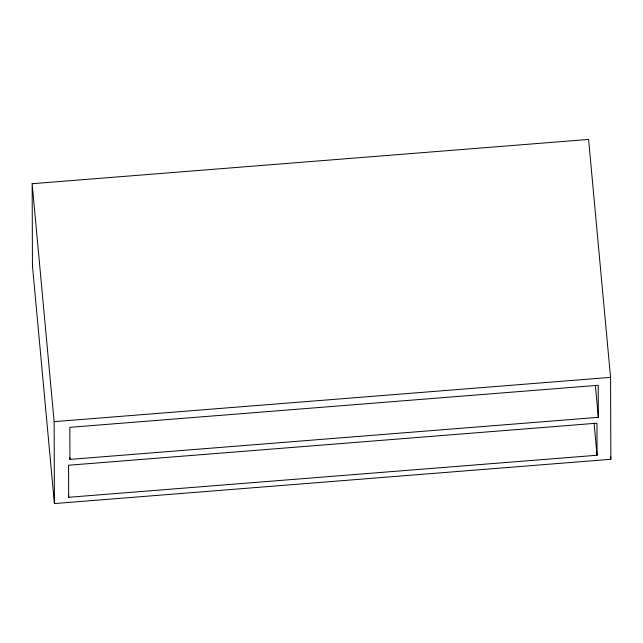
<?xml version="1.0" encoding="UTF-8"?>
<svg xmlns="http://www.w3.org/2000/svg" width="643" height="643" viewBox="0 0 643 643"><rect width="100%" height="100%" fill="white"/><g stroke="black" fill="none" stroke-linecap="round" stroke-linejoin="round"><path stroke-width="0.96" d="M32.15 183.713L588.586 139.435L610.561 377.369L610.85 459.287L54.414 503.565L32.439 265.631L32.15 183.713L54.133 421.647L54.414 503.565M54.133 421.647L610.561 377.369M69.942 459.391L598.32 417.339L598.215 385.286L69.83 427.33L69.942 459.391L69.757 457.39M68.672 497.288L597.05 455.244L596.937 423.19L68.56 465.235L68.672 497.288L68.488 495.287M610.577 456.281L610.85 459.287M595.37 385.35L598.32 417.339M594.1 423.247L597.05 455.244"/></g></svg>
